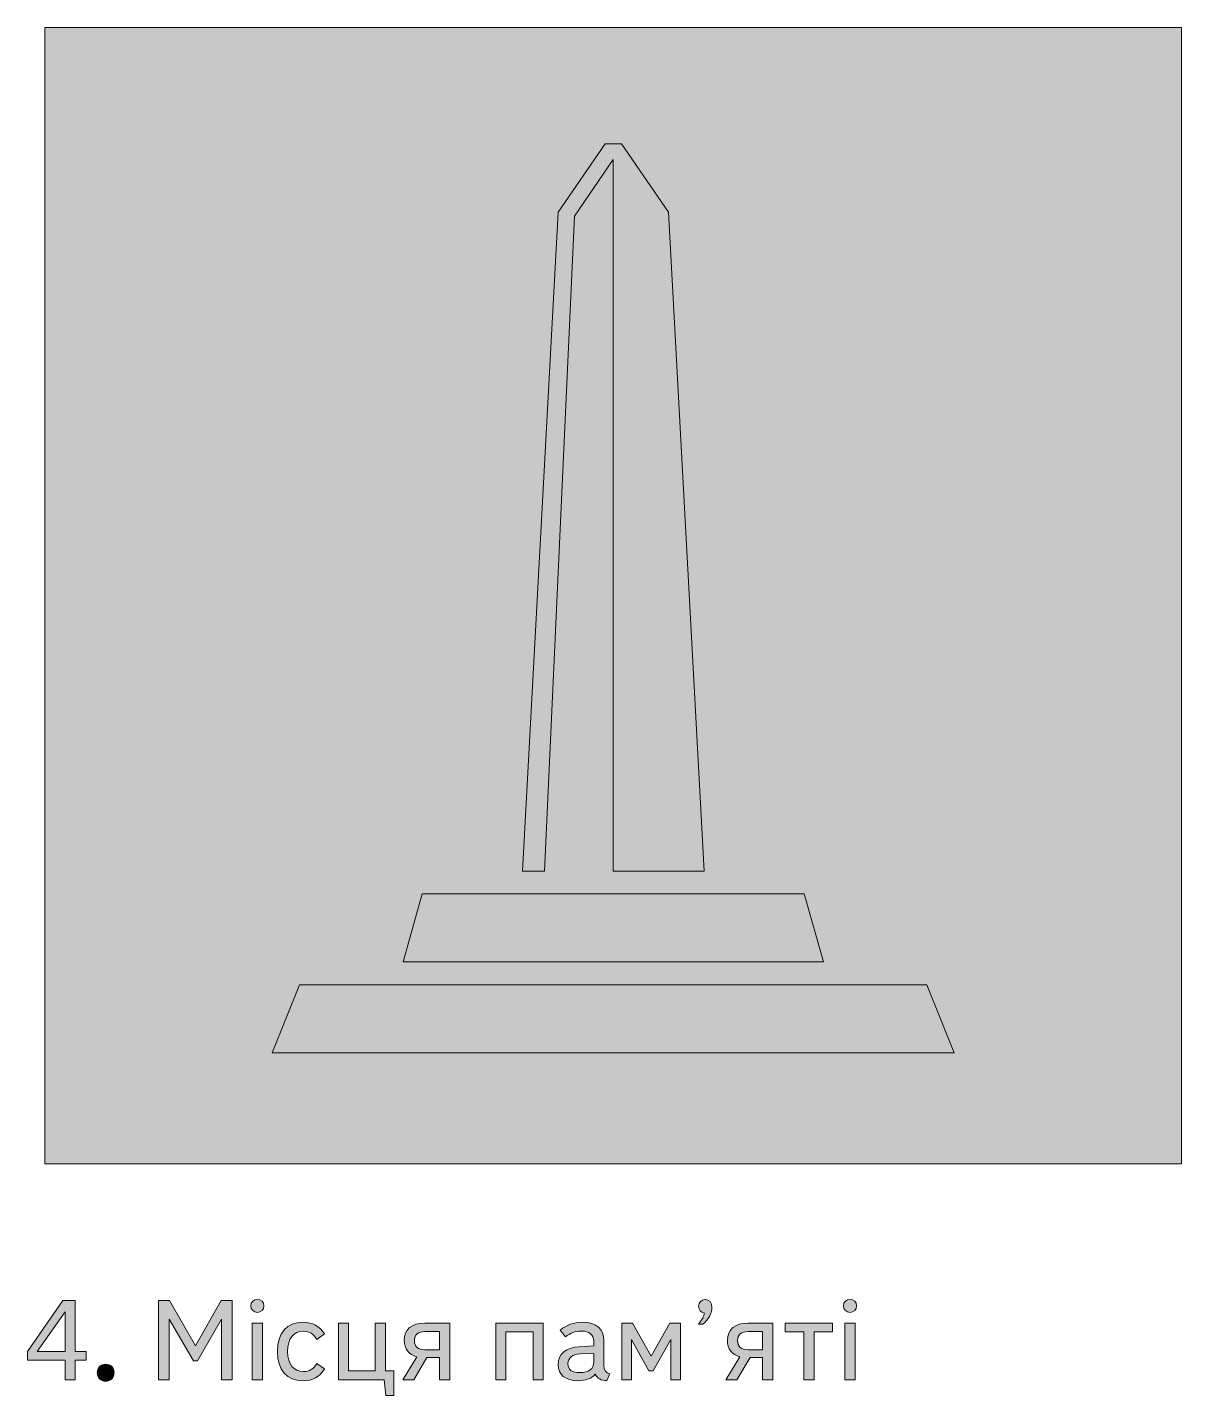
# Model space of a CAD drawing. Header units: millimetres. Extents: x -1334 to 1514, y -1037 to 10.
# Drawn here: x -867.8 to -766.3, y -110.4 to 10 of the extents above; entities that cross this region are included whole.
import ezdxf

# ---------------------------------------------------------------- set-up
doc = ezdxf.new("R2010")
doc.units = ezdxf.units.MM
doc.header["$MEASUREMENT"] = 0
doc.layers.add('bg', color=7, linetype='Continuous', lineweight=0)
doc.layers.add('icons', color=7, linetype='Continuous', lineweight=0)

# ---------------------------------------------------------------- blocks, each defined once
blk = doc.blocks.new('Block_37')
at = {"layer": 'icons', "true_color": 0x231f20, "transparency": 33554687}
h = blk.add_hatch(color=250, dxfattribs=at)
h.dxf.hatch_style = 2
edge = h.paths.add_edge_path()
edge.add_spline(control_points=[(-866.98, -106.52), (-866.98, -106.52), (-864.53, -106.52), (-864.53, -106.52), (-864.53, -106.52), (-864.53, -103.04), (-864.53, -103.04), (-864.53, -103.04), (-866.98, -106.52), (-866.98, -106.52)], knot_values=[0, 0, 0, 0, 1, 1, 1, 2, 2, 2, 3, 3, 3, 3], degree=3, periodic=0)
edge = h.paths.add_edge_path()
edge.add_spline(control_points=[(-864.53, -107.28), (-864.53, -107.28), (-867.85, -107.28), (-867.85, -107.28), (-867.85, -107.28), (-867.85, -106.52), (-867.85, -106.52), (-867.85, -106.52), (-864.73, -102.03), (-864.73, -102.03), (-864.73, -102.03), (-863.63, -102.03), (-863.63, -102.03), (-863.63, -102.03), (-863.63, -106.52), (-863.63, -106.52), (-863.63, -106.52), (-862.67, -106.52), (-862.67, -106.52), (-862.67, -106.52), (-862.67, -107.28), (-862.67, -107.28), (-862.67, -107.28), (-863.63, -107.28), (-863.63, -107.28), (-863.63, -107.28), (-863.63, -109.01), (-863.63, -109.01), (-863.63, -109.01), (-864.53, -109.01), (-864.53, -109.01), (-864.53, -109.01), (-864.53, -107.28), (-864.53, -107.28)], knot_values=[0, 0, 0, 0, 1, 1, 1, 2, 2, 2, 3, 3, 3, 4, 4, 4, 5, 5, 5, 6, 6, 6, 7, 7, 7, 8, 8, 8, 9, 9, 9, 10, 10, 10, 11, 11, 11, 11], degree=3, periodic=0)
h = blk.add_hatch(color=250, dxfattribs=at)
h.dxf.hatch_style = 2
edge = h.paths.add_edge_path()
edge.add_spline(control_points=[(-853.24, -107.35), (-853.24, -107.35), (-855.37, -103.67), (-855.37, -103.67), (-855.37, -103.67), (-855.37, -109.01), (-855.37, -109.01), (-855.37, -109.01), (-856.31, -109.01), (-856.31, -109.01), (-856.31, -109.01), (-856.31, -102.03), (-856.31, -102.03), (-856.31, -102.03), (-855.33, -102.03), (-855.33, -102.03), (-855.33, -102.03), (-853.07, -106.01), (-853.07, -106.01), (-853.07, -106.01), (-850.81, -102.03), (-850.81, -102.03), (-850.81, -102.03), (-849.83, -102.03), (-849.83, -102.03), (-849.83, -102.03), (-849.83, -109.01), (-849.83, -109.01), (-849.83, -109.01), (-850.77, -109.01), (-850.77, -109.01), (-850.77, -109.01), (-850.77, -103.67), (-850.77, -103.67), (-850.77, -103.67), (-852.89, -107.35), (-852.89, -107.35), (-852.89, -107.35), (-853.24, -107.35), (-853.24, -107.35)], knot_values=[0, 0, 0, 0, 1, 1, 1, 2, 2, 2, 3, 3, 3, 4, 4, 4, 5, 5, 5, 6, 6, 6, 7, 7, 7, 8, 8, 8, 9, 9, 9, 10, 10, 10, 11, 11, 11, 12, 12, 12, 13, 13, 13, 13], degree=3, periodic=0)
h = blk.add_hatch(color=250, dxfattribs=at)
h.dxf.hatch_style = 2
edge = h.paths.add_edge_path()
edge.add_spline(control_points=[(-847.16, -109.01), (-847.16, -109.01), (-848.06, -109.01), (-848.06, -109.01), (-848.06, -109.01), (-848.06, -104.02), (-848.06, -104.02), (-848.06, -104.02), (-847.16, -104.02), (-847.16, -104.02), (-847.16, -104.02), (-847.16, -109.01), (-847.16, -109.01)], knot_values=[0, 0, 0, 0, 1, 1, 1, 2, 2, 2, 3, 3, 3, 4, 4, 4, 4], degree=3, periodic=0)
edge = h.paths.add_edge_path()
edge.add_spline(control_points=[(-847.61, -101.93), (-847.28, -101.93), (-847.04, -102.17), (-847.04, -102.5), (-847.04, -102.83), (-847.28, -103.08), (-847.61, -103.08), (-847.94, -103.08), (-848.19, -102.83), (-848.19, -102.5), (-848.19, -102.17), (-847.94, -101.93), (-847.61, -101.93)], knot_values=[0, 0, 0, 0, 1, 1, 1, 2, 2, 2, 3, 3, 3, 4, 4, 4, 4], degree=3, periodic=0)
h = blk.add_hatch(color=250, dxfattribs=at)
h.dxf.hatch_style = 2
edge = h.paths.add_edge_path()
edge.add_spline(control_points=[(-808.21, -101.95), (-807.86, -101.95), (-807.62, -102.2), (-807.62, -102.65), (-807.62, -103.16), (-807.92, -103.75), (-808.42, -104.11), (-808.42, -104.11), (-808.8, -104.11), (-808.8, -104.11), (-808.46, -103.7), (-808.33, -103.45), (-808.3, -103.11), (-808.6, -103.07), (-808.79, -102.85), (-808.79, -102.54), (-808.79, -102.2), (-808.55, -101.95), (-808.21, -101.95)], knot_values=[0, 0, 0, 0, 1, 1, 1, 2, 2, 2, 3, 3, 3, 4, 4, 4, 5, 5, 5, 6, 6, 6, 6], degree=3, periodic=0)
h = blk.add_hatch(color=250, dxfattribs=at)
h.dxf.hatch_style = 2
edge = h.paths.add_edge_path()
edge.add_spline(control_points=[(-795.02, -109.01), (-795.02, -109.01), (-795.92, -109.01), (-795.92, -109.01), (-795.92, -109.01), (-795.92, -104.02), (-795.92, -104.02), (-795.92, -104.02), (-795.02, -104.02), (-795.02, -104.02), (-795.02, -104.02), (-795.02, -109.01), (-795.02, -109.01)], knot_values=[0, 0, 0, 0, 1, 1, 1, 2, 2, 2, 3, 3, 3, 4, 4, 4, 4], degree=3, periodic=0)
edge = h.paths.add_edge_path()
edge.add_spline(control_points=[(-795.47, -101.93), (-795.14, -101.93), (-794.9, -102.17), (-794.9, -102.5), (-794.9, -102.83), (-795.14, -103.08), (-795.47, -103.08), (-795.8, -103.08), (-796.05, -102.83), (-796.05, -102.5), (-796.05, -102.17), (-795.8, -101.93), (-795.47, -101.93)], knot_values=[0, 0, 0, 0, 1, 1, 1, 2, 2, 2, 3, 3, 3, 4, 4, 4, 4], degree=3, periodic=0)
h = blk.add_hatch(color=250, dxfattribs=at)
h.dxf.hatch_style = 2
edge = h.paths.add_edge_path()
edge.add_spline(control_points=[(-844.95, -106.52), (-844.95, -107.64), (-844.43, -108.29), (-843.55, -108.29), (-843.03, -108.29), (-842.67, -108.06), (-842.38, -107.58), (-842.38, -107.58), (-841.71, -108.05), (-841.71, -108.05), (-842.15, -108.75), (-842.75, -109.09), (-843.59, -109.09), (-845.03, -109.09), (-845.84, -108.14), (-845.84, -106.52), (-845.84, -104.88), (-845.02, -103.95), (-843.59, -103.95), (-842.76, -103.95), (-842.15, -104.27), (-841.71, -104.97), (-841.71, -104.97), (-842.38, -105.45), (-842.38, -105.45), (-842.66, -104.97), (-843.03, -104.74), (-843.55, -104.74), (-844.44, -104.74), (-844.95, -105.39), (-844.95, -106.52)], knot_values=[0, 0, 0, 0, 1, 1, 1, 2, 2, 2, 3, 3, 3, 4, 4, 4, 5, 5, 5, 6, 6, 6, 7, 7, 7, 8, 8, 8, 9, 9, 9, 10, 10, 10, 10], degree=3, periodic=0)
h = blk.add_hatch(color=250, dxfattribs=at)
h.dxf.hatch_style = 2
edge = h.paths.add_edge_path()
edge.add_spline(control_points=[(-836.3, -110.4), (-836.3, -110.4), (-836.45, -109.01), (-836.45, -109.01), (-836.45, -109.01), (-840.48, -109.01), (-840.48, -109.01), (-840.48, -109.01), (-840.48, -104.02), (-840.48, -104.02), (-840.48, -104.02), (-839.59, -104.02), (-839.59, -104.02), (-839.59, -104.02), (-839.59, -108.23), (-839.59, -108.23), (-839.59, -108.23), (-837.25, -108.23), (-837.25, -108.23), (-837.25, -108.23), (-837.25, -104.02), (-837.25, -104.02), (-837.25, -104.02), (-836.35, -104.02), (-836.35, -104.02), (-836.35, -104.02), (-836.35, -108.23), (-836.35, -108.23), (-836.35, -108.23), (-835.6, -108.23), (-835.6, -108.23), (-835.6, -108.23), (-835.6, -110.4), (-835.6, -110.4), (-835.6, -110.4), (-836.3, -110.4), (-836.3, -110.4)], knot_values=[0, 0, 0, 0, 1, 1, 1, 2, 2, 2, 3, 3, 3, 4, 4, 4, 5, 5, 5, 6, 6, 6, 7, 7, 7, 8, 8, 8, 9, 9, 9, 10, 10, 10, 11, 11, 11, 12, 12, 12, 12], degree=3, periodic=0)
h = blk.add_hatch(color=250, dxfattribs=at)
h.dxf.hatch_style = 2
edge = h.paths.add_edge_path()
edge.add_spline(control_points=[(-831.59, -104.77), (-831.59, -104.77), (-832.87, -104.77), (-832.87, -104.77), (-833.47, -104.77), (-833.8, -105.06), (-833.8, -105.56), (-833.8, -106.08), (-833.47, -106.37), (-832.87, -106.37), (-832.87, -106.37), (-831.59, -106.37), (-831.59, -106.37), (-831.59, -106.37), (-831.59, -104.77), (-831.59, -104.77)], knot_values=[0, 0, 0, 0, 1, 1, 1, 2, 2, 2, 3, 3, 3, 4, 4, 4, 5, 5, 5, 5], degree=3, periodic=0)
edge = h.paths.add_edge_path()
edge.add_spline(control_points=[(-833.59, -106.98), (-834.31, -106.79), (-834.69, -106.29), (-834.69, -105.54), (-834.69, -104.57), (-834.04, -104.02), (-832.87, -104.02), (-832.87, -104.02), (-830.69, -104.02), (-830.69, -104.02), (-830.69, -104.02), (-830.69, -109.01), (-830.69, -109.01), (-830.69, -109.01), (-831.59, -109.01), (-831.59, -109.01), (-831.59, -109.01), (-831.59, -107.06), (-831.59, -107.06), (-831.59, -107.06), (-832.7, -107.06), (-832.7, -107.06), (-832.7, -107.06), (-833.85, -109.01), (-833.85, -109.01), (-833.85, -109.01), (-834.82, -109.01), (-834.82, -109.01), (-834.82, -109.01), (-833.59, -106.98), (-833.59, -106.98)], knot_values=[0, 0, 0, 0, 1, 1, 1, 2, 2, 2, 3, 3, 3, 4, 4, 4, 5, 5, 5, 6, 6, 6, 7, 7, 7, 8, 8, 8, 9, 9, 9, 10, 10, 10, 10], degree=3, periodic=0)
h = blk.add_hatch(color=250, dxfattribs=at)
h.dxf.hatch_style = 2
edge = h.paths.add_edge_path()
edge.add_spline(control_points=[(-826.64, -109.01), (-826.64, -109.01), (-826.64, -104.02), (-826.64, -104.02), (-826.64, -104.02), (-822.46, -104.02), (-822.46, -104.02), (-822.46, -104.02), (-822.46, -109.01), (-822.46, -109.01), (-822.46, -109.01), (-823.35, -109.01), (-823.35, -109.01), (-823.35, -109.01), (-823.35, -104.79), (-823.35, -104.79), (-823.35, -104.79), (-825.75, -104.79), (-825.75, -104.79), (-825.75, -104.79), (-825.75, -109.01), (-825.75, -109.01), (-825.75, -109.01), (-826.64, -109.01), (-826.64, -109.01)], knot_values=[0, 0, 0, 0, 1, 1, 1, 2, 2, 2, 3, 3, 3, 4, 4, 4, 5, 5, 5, 6, 6, 6, 7, 7, 7, 8, 8, 8, 8], degree=3, periodic=0)
h = blk.add_hatch(color=250, dxfattribs=at)
h.dxf.hatch_style = 2
edge = h.paths.add_edge_path()
edge.add_spline(control_points=[(-819.22, -106.73), (-819.91, -106.76), (-820.29, -107.08), (-820.29, -107.59), (-820.29, -108.1), (-819.93, -108.38), (-819.22, -108.38), (-818.46, -108.38), (-818.02, -108.05), (-818.02, -107.44), (-818.02, -107.44), (-818.02, -106.68), (-818.02, -106.68), (-818.02, -106.68), (-819.22, -106.73), (-819.22, -106.73)], knot_values=[0, 0, 0, 0, 1, 1, 1, 2, 2, 2, 3, 3, 3, 4, 4, 4, 5, 5, 5, 5], degree=3, periodic=0)
edge = h.paths.add_edge_path()
edge.add_spline(control_points=[(-820.97, -104.63), (-820.43, -104.18), (-819.79, -103.95), (-819.01, -103.95), (-817.78, -103.95), (-817.13, -104.52), (-817.13, -105.59), (-817.13, -105.59), (-817.13, -107.75), (-817.13, -107.75), (-817.13, -108.16), (-816.94, -108.42), (-816.61, -108.48), (-816.61, -108.48), (-816.88, -109.08), (-816.88, -109.08), (-817.37, -109.08), (-817.71, -108.88), (-817.89, -108.52), (-818.16, -108.87), (-818.74, -109.09), (-819.43, -109.09), (-820.53, -109.09), (-821.15, -108.56), (-821.15, -107.68), (-821.15, -106.74), (-820.46, -106.16), (-819.3, -106.1), (-819.3, -106.1), (-818.02, -106.03), (-818.02, -106.03), (-818.02, -106.03), (-818.02, -105.62), (-818.02, -105.62), (-818.02, -105.05), (-818.4, -104.72), (-819.09, -104.72), (-819.62, -104.72), (-820.12, -104.9), (-820.5, -105.24), (-820.5, -105.24), (-820.97, -104.63), (-820.97, -104.63)], knot_values=[0, 0, 0, 0, 1, 1, 1, 2, 2, 2, 3, 3, 3, 4, 4, 4, 5, 5, 5, 6, 6, 6, 7, 7, 7, 8, 8, 8, 9, 9, 9, 10, 10, 10, 11, 11, 11, 12, 12, 12, 13, 13, 13, 14, 14, 14, 14], degree=3, periodic=0)
h = blk.add_hatch(color=250, dxfattribs=at)
h.dxf.hatch_style = 2
edge = h.paths.add_edge_path()
edge.add_spline(control_points=[(-813.16, -108.21), (-813.16, -108.21), (-814.71, -105.45), (-814.71, -105.45), (-814.71, -105.45), (-814.7, -109.01), (-814.7, -109.01), (-814.7, -109.01), (-815.56, -109.01), (-815.56, -109.01), (-815.56, -109.01), (-815.56, -104.02), (-815.56, -104.02), (-815.56, -104.02), (-814.62, -104.02), (-814.62, -104.02), (-814.62, -104.02), (-812.97, -106.93), (-812.97, -106.93), (-812.97, -106.93), (-811.32, -104.02), (-811.32, -104.02), (-811.32, -104.02), (-810.38, -104.02), (-810.38, -104.02), (-810.38, -104.02), (-810.38, -109.01), (-810.38, -109.01), (-810.38, -109.01), (-811.23, -109.01), (-811.23, -109.01), (-811.23, -109.01), (-811.23, -105.45), (-811.23, -105.45), (-811.23, -105.45), (-812.78, -108.21), (-812.78, -108.21), (-812.78, -108.21), (-813.16, -108.21), (-813.16, -108.21)], knot_values=[0, 0, 0, 0, 1, 1, 1, 2, 2, 2, 3, 3, 3, 4, 4, 4, 5, 5, 5, 6, 6, 6, 7, 7, 7, 8, 8, 8, 9, 9, 9, 10, 10, 10, 11, 11, 11, 12, 12, 12, 13, 13, 13, 13], degree=3, periodic=0)
h = blk.add_hatch(color=250, dxfattribs=at)
h.dxf.hatch_style = 2
edge = h.paths.add_edge_path()
edge.add_spline(control_points=[(-803.16, -104.77), (-803.16, -104.77), (-804.44, -104.77), (-804.44, -104.77), (-805.04, -104.77), (-805.37, -105.06), (-805.37, -105.56), (-805.37, -106.08), (-805.04, -106.37), (-804.44, -106.37), (-804.44, -106.37), (-803.16, -106.37), (-803.16, -106.37), (-803.16, -106.37), (-803.16, -104.77), (-803.16, -104.77)], knot_values=[0, 0, 0, 0, 1, 1, 1, 2, 2, 2, 3, 3, 3, 4, 4, 4, 5, 5, 5, 5], degree=3, periodic=0)
edge = h.paths.add_edge_path()
edge.add_spline(control_points=[(-805.16, -106.98), (-805.88, -106.79), (-806.26, -106.29), (-806.26, -105.54), (-806.26, -104.57), (-805.61, -104.02), (-804.44, -104.02), (-804.44, -104.02), (-802.26, -104.02), (-802.26, -104.02), (-802.26, -104.02), (-802.26, -109.01), (-802.26, -109.01), (-802.26, -109.01), (-803.16, -109.01), (-803.16, -109.01), (-803.16, -109.01), (-803.16, -107.06), (-803.16, -107.06), (-803.16, -107.06), (-804.27, -107.06), (-804.27, -107.06), (-804.27, -107.06), (-805.42, -109.01), (-805.42, -109.01), (-805.42, -109.01), (-806.39, -109.01), (-806.39, -109.01), (-806.39, -109.01), (-805.16, -106.98), (-805.16, -106.98)], knot_values=[0, 0, 0, 0, 1, 1, 1, 2, 2, 2, 3, 3, 3, 4, 4, 4, 5, 5, 5, 6, 6, 6, 7, 7, 7, 8, 8, 8, 9, 9, 9, 10, 10, 10, 10], degree=3, periodic=0)
h = blk.add_hatch(color=250, dxfattribs=at)
h.dxf.hatch_style = 2
edge = h.paths.add_edge_path()
edge.add_spline(control_points=[(-801.18, -104.02), (-801.18, -104.02), (-797, -104.02), (-797, -104.02), (-797, -104.02), (-797, -104.79), (-797, -104.79), (-797, -104.79), (-798.64, -104.79), (-798.64, -104.79), (-798.64, -104.79), (-798.64, -109.01), (-798.64, -109.01), (-798.64, -109.01), (-799.54, -109.01), (-799.54, -109.01), (-799.54, -109.01), (-799.54, -104.79), (-799.54, -104.79), (-799.54, -104.79), (-801.18, -104.79), (-801.18, -104.79), (-801.18, -104.79), (-801.18, -104.02), (-801.18, -104.02)], knot_values=[0, 0, 0, 0, 1, 1, 1, 2, 2, 2, 3, 3, 3, 4, 4, 4, 5, 5, 5, 6, 6, 6, 7, 7, 7, 8, 8, 8, 8], degree=3, periodic=0)
h = blk.add_hatch(color=250, dxfattribs=at)
h.dxf.hatch_style = 2
edge = h.paths.add_edge_path()
edge.add_spline(control_points=[(-860.96, -107.64), (-860.53, -107.64), (-860.22, -107.95), (-860.22, -108.38), (-860.22, -108.81), (-860.53, -109.13), (-860.96, -109.13), (-861.4, -109.13), (-861.7, -108.81), (-861.7, -108.38), (-861.7, -107.95), (-861.4, -107.64), (-860.96, -107.64)], knot_values=[0, 0, 0, 0, 1, 1, 1, 2, 2, 2, 3, 3, 3, 4, 4, 4, 4], degree=3, periodic=0)
at = {"layer": 'icons'}
for points, knots in [([(-864.53, -107.28), (-864.53, -107.28), (-867.85, -107.28), (-867.85, -107.28), (-867.85, -107.28), (-867.85, -106.52), (-867.85, -106.52), (-867.85, -106.52), (-864.73, -102.03), (-864.73, -102.03), (-864.73, -102.03), (-863.63, -102.03), (-863.63, -102.03), (-863.63, -102.03), (-863.63, -106.52), (-863.63, -106.52), (-863.63, -106.52), (-862.67, -106.52), (-862.67, -106.52), (-862.67, -106.52), (-862.67, -107.28), (-862.67, -107.28), (-862.67, -107.28), (-863.63, -107.28), (-863.63, -107.28), (-863.63, -107.28), (-863.63, -109.01), (-863.63, -109.01), (-863.63, -109.01), (-864.53, -109.01), (-864.53, -109.01), (-864.53, -109.01), (-864.53, -107.28), (-864.53, -107.28)], [0, 0, 0, 0, 1, 1, 1, 2, 2, 2, 3, 3, 3, 4, 4, 4, 5, 5, 5, 6, 6, 6, 7, 7, 7, 8, 8, 8, 9, 9, 9, 10, 10, 10, 11, 11, 11, 11]), ([(-853.24, -107.35), (-853.24, -107.35), (-855.37, -103.67), (-855.37, -103.67), (-855.37, -103.67), (-855.37, -109.01), (-855.37, -109.01), (-855.37, -109.01), (-856.31, -109.01), (-856.31, -109.01), (-856.31, -109.01), (-856.31, -102.03), (-856.31, -102.03), (-856.31, -102.03), (-855.33, -102.03), (-855.33, -102.03), (-855.33, -102.03), (-853.07, -106.01), (-853.07, -106.01), (-853.07, -106.01), (-850.81, -102.03), (-850.81, -102.03), (-850.81, -102.03), (-849.83, -102.03), (-849.83, -102.03), (-849.83, -102.03), (-849.83, -109.01), (-849.83, -109.01), (-849.83, -109.01), (-850.77, -109.01), (-850.77, -109.01), (-850.77, -109.01), (-850.77, -103.67), (-850.77, -103.67), (-850.77, -103.67), (-852.89, -107.35), (-852.89, -107.35), (-852.89, -107.35), (-853.24, -107.35), (-853.24, -107.35)], [0, 0, 0, 0, 1, 1, 1, 2, 2, 2, 3, 3, 3, 4, 4, 4, 5, 5, 5, 6, 6, 6, 7, 7, 7, 8, 8, 8, 9, 9, 9, 10, 10, 10, 11, 11, 11, 12, 12, 12, 13, 13, 13, 13]), ([(-847.61, -101.93), (-847.28, -101.93), (-847.04, -102.17), (-847.04, -102.5), (-847.04, -102.83), (-847.28, -103.08), (-847.61, -103.08), (-847.94, -103.08), (-848.19, -102.83), (-848.19, -102.5), (-848.19, -102.17), (-847.94, -101.93), (-847.61, -101.93)], [0, 0, 0, 0, 1, 1, 1, 2, 2, 2, 3, 3, 3, 4, 4, 4, 4]), ([(-808.21, -101.95), (-807.86, -101.95), (-807.62, -102.2), (-807.62, -102.65), (-807.62, -103.16), (-807.92, -103.75), (-808.42, -104.11), (-808.42, -104.11), (-808.8, -104.11), (-808.8, -104.11), (-808.46, -103.7), (-808.33, -103.45), (-808.3, -103.11), (-808.6, -103.07), (-808.79, -102.85), (-808.79, -102.54), (-808.79, -102.2), (-808.55, -101.95), (-808.21, -101.95)], [0, 0, 0, 0, 1, 1, 1, 2, 2, 2, 3, 3, 3, 4, 4, 4, 5, 5, 5, 6, 6, 6, 6]), ([(-795.47, -101.93), (-795.14, -101.93), (-794.9, -102.17), (-794.9, -102.5), (-794.9, -102.83), (-795.14, -103.08), (-795.47, -103.08), (-795.8, -103.08), (-796.05, -102.83), (-796.05, -102.5), (-796.05, -102.17), (-795.8, -101.93), (-795.47, -101.93)], [0, 0, 0, 0, 1, 1, 1, 2, 2, 2, 3, 3, 3, 4, 4, 4, 4]), ([(-866.98, -106.52), (-866.98, -106.52), (-864.53, -106.52), (-864.53, -106.52), (-864.53, -106.52), (-864.53, -103.04), (-864.53, -103.04), (-864.53, -103.04), (-866.98, -106.52), (-866.98, -106.52)], [0, 0, 0, 0, 1, 1, 1, 2, 2, 2, 3, 3, 3, 3]), ([(-847.16, -109.01), (-847.16, -109.01), (-848.06, -109.01), (-848.06, -109.01), (-848.06, -109.01), (-848.06, -104.02), (-848.06, -104.02), (-848.06, -104.02), (-847.16, -104.02), (-847.16, -104.02), (-847.16, -104.02), (-847.16, -109.01), (-847.16, -109.01)], [0, 0, 0, 0, 1, 1, 1, 2, 2, 2, 3, 3, 3, 4, 4, 4, 4]), ([(-844.95, -106.52), (-844.95, -107.64), (-844.43, -108.29), (-843.55, -108.29), (-843.03, -108.29), (-842.67, -108.06), (-842.38, -107.58), (-842.38, -107.58), (-841.71, -108.05), (-841.71, -108.05), (-842.15, -108.75), (-842.75, -109.09), (-843.59, -109.09), (-845.03, -109.09), (-845.84, -108.14), (-845.84, -106.52), (-845.84, -104.88), (-845.02, -103.95), (-843.59, -103.95), (-842.76, -103.95), (-842.15, -104.27), (-841.71, -104.97), (-841.71, -104.97), (-842.38, -105.45), (-842.38, -105.45), (-842.66, -104.97), (-843.03, -104.74), (-843.55, -104.74), (-844.44, -104.74), (-844.95, -105.39), (-844.95, -106.52)], [0, 0, 0, 0, 1, 1, 1, 2, 2, 2, 3, 3, 3, 4, 4, 4, 5, 5, 5, 6, 6, 6, 7, 7, 7, 8, 8, 8, 9, 9, 9, 10, 10, 10, 10]), ([(-836.3, -110.4), (-836.3, -110.4), (-836.45, -109.01), (-836.45, -109.01), (-836.45, -109.01), (-840.48, -109.01), (-840.48, -109.01), (-840.48, -109.01), (-840.48, -104.02), (-840.48, -104.02), (-840.48, -104.02), (-839.59, -104.02), (-839.59, -104.02), (-839.59, -104.02), (-839.59, -108.23), (-839.59, -108.23), (-839.59, -108.23), (-837.25, -108.23), (-837.25, -108.23), (-837.25, -108.23), (-837.25, -104.02), (-837.25, -104.02), (-837.25, -104.02), (-836.35, -104.02), (-836.35, -104.02), (-836.35, -104.02), (-836.35, -108.23), (-836.35, -108.23), (-836.35, -108.23), (-835.6, -108.23), (-835.6, -108.23), (-835.6, -108.23), (-835.6, -110.4), (-835.6, -110.4), (-835.6, -110.4), (-836.3, -110.4), (-836.3, -110.4)], [0, 0, 0, 0, 1, 1, 1, 2, 2, 2, 3, 3, 3, 4, 4, 4, 5, 5, 5, 6, 6, 6, 7, 7, 7, 8, 8, 8, 9, 9, 9, 10, 10, 10, 11, 11, 11, 12, 12, 12, 12]), ([(-833.59, -106.98), (-834.31, -106.79), (-834.69, -106.29), (-834.69, -105.54), (-834.69, -104.57), (-834.04, -104.02), (-832.87, -104.02), (-832.87, -104.02), (-830.69, -104.02), (-830.69, -104.02), (-830.69, -104.02), (-830.69, -109.01), (-830.69, -109.01), (-830.69, -109.01), (-831.59, -109.01), (-831.59, -109.01), (-831.59, -109.01), (-831.59, -107.06), (-831.59, -107.06), (-831.59, -107.06), (-832.7, -107.06), (-832.7, -107.06), (-832.7, -107.06), (-833.85, -109.01), (-833.85, -109.01), (-833.85, -109.01), (-834.82, -109.01), (-834.82, -109.01), (-834.82, -109.01), (-833.59, -106.98), (-833.59, -106.98)], [0, 0, 0, 0, 1, 1, 1, 2, 2, 2, 3, 3, 3, 4, 4, 4, 5, 5, 5, 6, 6, 6, 7, 7, 7, 8, 8, 8, 9, 9, 9, 10, 10, 10, 10]), ([(-826.64, -109.01), (-826.64, -109.01), (-826.64, -104.02), (-826.64, -104.02), (-826.64, -104.02), (-822.46, -104.02), (-822.46, -104.02), (-822.46, -104.02), (-822.46, -109.01), (-822.46, -109.01), (-822.46, -109.01), (-823.35, -109.01), (-823.35, -109.01), (-823.35, -109.01), (-823.35, -104.79), (-823.35, -104.79), (-823.35, -104.79), (-825.75, -104.79), (-825.75, -104.79), (-825.75, -104.79), (-825.75, -109.01), (-825.75, -109.01), (-825.75, -109.01), (-826.64, -109.01), (-826.64, -109.01)], [0, 0, 0, 0, 1, 1, 1, 2, 2, 2, 3, 3, 3, 4, 4, 4, 5, 5, 5, 6, 6, 6, 7, 7, 7, 8, 8, 8, 8]), ([(-820.97, -104.63), (-820.43, -104.18), (-819.79, -103.95), (-819.01, -103.95), (-817.78, -103.95), (-817.13, -104.52), (-817.13, -105.59), (-817.13, -105.59), (-817.13, -107.75), (-817.13, -107.75), (-817.13, -108.16), (-816.94, -108.42), (-816.61, -108.48), (-816.61, -108.48), (-816.88, -109.08), (-816.88, -109.08), (-817.37, -109.08), (-817.71, -108.88), (-817.89, -108.52), (-818.16, -108.87), (-818.74, -109.09), (-819.43, -109.09), (-820.53, -109.09), (-821.15, -108.56), (-821.15, -107.68), (-821.15, -106.74), (-820.46, -106.16), (-819.3, -106.1), (-819.3, -106.1), (-818.02, -106.03), (-818.02, -106.03), (-818.02, -106.03), (-818.02, -105.62), (-818.02, -105.62), (-818.02, -105.05), (-818.4, -104.72), (-819.09, -104.72), (-819.62, -104.72), (-820.12, -104.9), (-820.5, -105.24), (-820.5, -105.24), (-820.97, -104.63), (-820.97, -104.63)], [0, 0, 0, 0, 1, 1, 1, 2, 2, 2, 3, 3, 3, 4, 4, 4, 5, 5, 5, 6, 6, 6, 7, 7, 7, 8, 8, 8, 9, 9, 9, 10, 10, 10, 11, 11, 11, 12, 12, 12, 13, 13, 13, 14, 14, 14, 14]), ([(-813.16, -108.21), (-813.16, -108.21), (-814.71, -105.45), (-814.71, -105.45), (-814.71, -105.45), (-814.7, -109.01), (-814.7, -109.01), (-814.7, -109.01), (-815.56, -109.01), (-815.56, -109.01), (-815.56, -109.01), (-815.56, -104.02), (-815.56, -104.02), (-815.56, -104.02), (-814.62, -104.02), (-814.62, -104.02), (-814.62, -104.02), (-812.97, -106.93), (-812.97, -106.93), (-812.97, -106.93), (-811.32, -104.02), (-811.32, -104.02), (-811.32, -104.02), (-810.38, -104.02), (-810.38, -104.02), (-810.38, -104.02), (-810.38, -109.01), (-810.38, -109.01), (-810.38, -109.01), (-811.23, -109.01), (-811.23, -109.01), (-811.23, -109.01), (-811.23, -105.45), (-811.23, -105.45), (-811.23, -105.45), (-812.78, -108.21), (-812.78, -108.21), (-812.78, -108.21), (-813.16, -108.21), (-813.16, -108.21)], [0, 0, 0, 0, 1, 1, 1, 2, 2, 2, 3, 3, 3, 4, 4, 4, 5, 5, 5, 6, 6, 6, 7, 7, 7, 8, 8, 8, 9, 9, 9, 10, 10, 10, 11, 11, 11, 12, 12, 12, 13, 13, 13, 13]), ([(-805.16, -106.98), (-805.88, -106.79), (-806.26, -106.29), (-806.26, -105.54), (-806.26, -104.57), (-805.61, -104.02), (-804.44, -104.02), (-804.44, -104.02), (-802.26, -104.02), (-802.26, -104.02), (-802.26, -104.02), (-802.26, -109.01), (-802.26, -109.01), (-802.26, -109.01), (-803.16, -109.01), (-803.16, -109.01), (-803.16, -109.01), (-803.16, -107.06), (-803.16, -107.06), (-803.16, -107.06), (-804.27, -107.06), (-804.27, -107.06), (-804.27, -107.06), (-805.42, -109.01), (-805.42, -109.01), (-805.42, -109.01), (-806.39, -109.01), (-806.39, -109.01), (-806.39, -109.01), (-805.16, -106.98), (-805.16, -106.98)], [0, 0, 0, 0, 1, 1, 1, 2, 2, 2, 3, 3, 3, 4, 4, 4, 5, 5, 5, 6, 6, 6, 7, 7, 7, 8, 8, 8, 9, 9, 9, 10, 10, 10, 10]), ([(-801.18, -104.02), (-801.18, -104.02), (-797, -104.02), (-797, -104.02), (-797, -104.02), (-797, -104.79), (-797, -104.79), (-797, -104.79), (-798.64, -104.79), (-798.64, -104.79), (-798.64, -104.79), (-798.64, -109.01), (-798.64, -109.01), (-798.64, -109.01), (-799.54, -109.01), (-799.54, -109.01), (-799.54, -109.01), (-799.54, -104.79), (-799.54, -104.79), (-799.54, -104.79), (-801.18, -104.79), (-801.18, -104.79), (-801.18, -104.79), (-801.18, -104.02), (-801.18, -104.02)], [0, 0, 0, 0, 1, 1, 1, 2, 2, 2, 3, 3, 3, 4, 4, 4, 5, 5, 5, 6, 6, 6, 7, 7, 7, 8, 8, 8, 8]), ([(-795.02, -109.01), (-795.02, -109.01), (-795.92, -109.01), (-795.92, -109.01), (-795.92, -109.01), (-795.92, -104.02), (-795.92, -104.02), (-795.92, -104.02), (-795.02, -104.02), (-795.02, -104.02), (-795.02, -104.02), (-795.02, -109.01), (-795.02, -109.01)], [0, 0, 0, 0, 1, 1, 1, 2, 2, 2, 3, 3, 3, 4, 4, 4, 4]), ([(-831.59, -104.77), (-831.59, -104.77), (-832.87, -104.77), (-832.87, -104.77), (-833.47, -104.77), (-833.8, -105.06), (-833.8, -105.56), (-833.8, -106.08), (-833.47, -106.37), (-832.87, -106.37), (-832.87, -106.37), (-831.59, -106.37), (-831.59, -106.37), (-831.59, -106.37), (-831.59, -104.77), (-831.59, -104.77)], [0, 0, 0, 0, 1, 1, 1, 2, 2, 2, 3, 3, 3, 4, 4, 4, 5, 5, 5, 5]), ([(-803.16, -104.77), (-803.16, -104.77), (-804.44, -104.77), (-804.44, -104.77), (-805.04, -104.77), (-805.37, -105.06), (-805.37, -105.56), (-805.37, -106.08), (-805.04, -106.37), (-804.44, -106.37), (-804.44, -106.37), (-803.16, -106.37), (-803.16, -106.37), (-803.16, -106.37), (-803.16, -104.77), (-803.16, -104.77)], [0, 0, 0, 0, 1, 1, 1, 2, 2, 2, 3, 3, 3, 4, 4, 4, 5, 5, 5, 5]), ([(-819.22, -106.73), (-819.91, -106.76), (-820.29, -107.08), (-820.29, -107.59), (-820.29, -108.1), (-819.93, -108.38), (-819.22, -108.38), (-818.46, -108.38), (-818.02, -108.05), (-818.02, -107.44), (-818.02, -107.44), (-818.02, -106.68), (-818.02, -106.68), (-818.02, -106.68), (-819.22, -106.73), (-819.22, -106.73)], [0, 0, 0, 0, 1, 1, 1, 2, 2, 2, 3, 3, 3, 4, 4, 4, 5, 5, 5, 5]), ([(-860.96, -107.64), (-860.53, -107.64), (-860.22, -107.95), (-860.22, -108.38), (-860.22, -108.81), (-860.53, -109.13), (-860.96, -109.13), (-861.4, -109.13), (-861.7, -108.81), (-861.7, -108.38), (-861.7, -107.95), (-861.4, -107.64), (-860.96, -107.64)], [0, 0, 0, 0, 1, 1, 1, 2, 2, 2, 3, 3, 3, 4, 4, 4, 4])]:
    blk.add_open_spline(points, degree=3, knots=knots, dxfattribs=at)
blk = doc.blocks.new('Block_93')
at = {"layer": 'icons'}
for points in [[(-808.3, -64.24), (-811.44, -6.27), (-815.58, -0.24), (-816.3, -0.24), (-817.01, -0.24), (-821.15, -6.27), (-824.29, -64.24), (-822.36, -64.24), (-819.72, -6.6), (-816.3, -1.62), (-816.3, -64.24)], [(-799.5, -66.24), (-833.1, -66.24), (-834.78, -72.24), (-797.81, -72.24)], [(-788.7, -74.24), (-843.9, -74.24), (-846.3, -80.24), (-786.3, -80.24)]]:
    blk.add_lwpolyline(points, close=True, dxfattribs=at)
blk = doc.blocks.new('Block_92')
at = {"layer": 'icons'}
blk.add_blockref('Block_93', (0, 0), dxfattribs=at)
blk = doc.blocks.new('Block_91')
at = {"layer": 'icons'}
blk.add_blockref('Block_92', (0, 0), dxfattribs=at)

msp = doc.modelspace()

# ---------------------------------------------------------------- hatches: boundary and pattern name
at = {"layer": 'bg', "true_color": 0x592d2c, "transparency": 33554687}
h = msp.add_hatch(color=29, dxfattribs=at)
h.dxf.hatch_style = 2
h.paths.add_polyline_path([(-766.3, -90), (-866.3, -90), (-866.3, 10), (-766.3, 10)])

# ---------------------------------------------------------------- linework, layer by layer
at = {"layer": 'bg'}
msp.add_lwpolyline([(-766.3, -90), (-866.3, -90), (-866.3, 10), (-766.3, 10)], close=True, dxfattribs=at)

# ---------------------------------------------------------------- block references
at = {"layer": 'icons'}
for name in ['Block_91', 'Block_37']:
    msp.add_blockref(name, (0, 0), dxfattribs=at)

doc.saveas('drawing.dxf')
